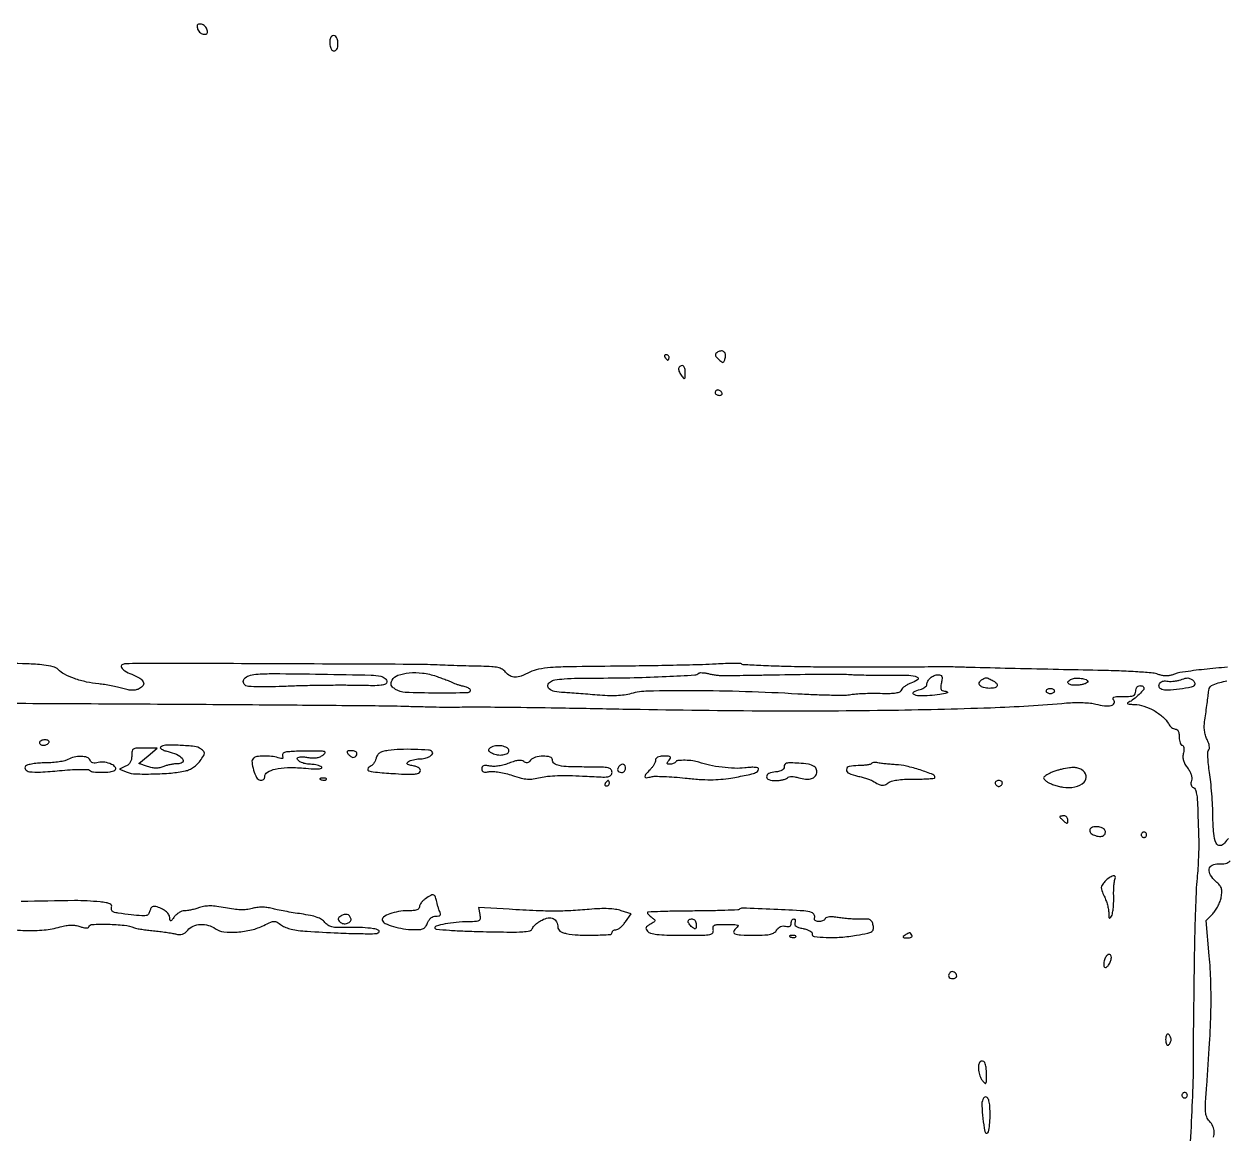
# Model space of a CAD drawing. Extents: x 0 to 5034, y 0 to 2560.
# Drawn here: x 4263.3 to 4706.2, y 2111.7 to 2520.9 of the extents above; entities that cross this region are included whole.
import ezdxf

# ---------------------------------------------------------------- set-up
doc = ezdxf.new("R2010")
doc.units = 0

msp = doc.modelspace()

# ---------------------------------------------------------------- linework, layer by layer
for points in [[(4327.17067, 2519.352297, 0.083965), (4327.441989, 2518.62662, 0.065109), (4327.956845, 2517.956845, 0.065109), (4328.62662, 2517.441989, 0.083965), (4329.352297, 2517.17067, 0.055897), (4330.189171, 2517.104776, 0.190324), (4330.681626, 2517.318374, 0.190324), (4330.895224, 2517.810829, 0.055897), (4330.82933, 2518.647703, 0.083965), (4330.558011, 2519.37338, 0.065109), (4330.043155, 2520.043155, 0.065109), (4329.37338, 2520.558011, 0.083965), (4328.647703, 2520.82933, 0.055897), (4327.810829, 2520.895224, 0.190324), (4327.318374, 2520.681626, 0.190324), (4327.104776, 2520.189171, 0.055897)], [(4376.63948, 2516.306147, 0.162768), (4376.006107, 2515.036371, 0.075333), (4376.025504, 2513.170117, 0.083344), (4376.573977, 2511.553459, 0.276062), (4377.5, 2511, 0.1393), (4378.115743, 2511.17494, 0.117066), (4378.596373, 2511.656831, 0.088683), (4378.900008, 2512.430217, 0.049343), (4379, 2513.440983, 0.056552), (4378.813511, 2515.084539, 0.11631), (4378.244782, 2516.239559, 0.2139), (4377.461201, 2516.627999, 0.209008)], [(4499.5, 2398, 0.029505), (4499.768994, 2397.617226, 0.035638), (4500.066025, 2397.29375, 0.038439), (4500.34829, 2397.065539, 0.151918), (4500.559017, 2397, 0.210953), (4500.727648, 2397.07446, 0.081139), (4500.870461, 2397.29375, 0.061769), (4500.967655, 2397.617151, 0.042167), (4501, 2398, 0.105053), (4500.918938, 2398.381556, 0.099167), (4500.688914, 2398.70625, 0.09642), (4500.345238, 2398.923877, 0.093332), (4499.940983, 2399, 0.108972), (4499.586039, 2398.921712, 0.182303), (4499.3746, 2398.70625, 0.161196), (4499.343488, 2398.3821, 0.082592)], [(4518.991641, 2399.994523, 0.048612), (4518.2427, 2399.424142, 0.230626), (4518.053531, 2398.935623, 0.156242), (4518.294569, 2398.355604, 0.020361), (4519.213256, 2397.358622, 0.012702), (4520.294853, 2396.330358, 0.189147), (4520.774249, 2396.149449, 0.277941), (4521.145038, 2396.379458, 0.026747), (4521.596038, 2397.389676, 0.103134), (4521.837743, 2398.879211, 0.187305), (4521.347396, 2399.992167, 0.211547), (4520.294083, 2400.398938, 0.127006)], [(4504.59105, 2394.147322, 0.167652), (4504.487728, 2393.688213, 0.052159), (4504.640741, 2392.98778, 0.045531), (4504.989383, 2392.186277, 0.036674), (4505.50023, 2391.397322, 0.009984), (4506.422276, 2390.228454, 0.367625), (4506.733202, 2390.172403, 0.257281), (4506.925244, 2390.492102, 0.006432), (4506.968197, 2392.25, 0.057264), (4506.797299, 2393.905941, 0.171642), (4506.204493, 2394.857364, 0.303671), (4505.406416, 2394.924536, 0.128589)], [(4518, 2385, 0.153634), (4518.120018, 2384.618621, 0.097988), (4518.457961, 2384.29375, 0.080552), (4518.962904, 2384.074545, 0.062283), (4519.559017, 2384, 0.066118), (4520.110654, 2384.073267, 0.138808), (4520.478525, 2384.29375, 0.191142), (4520.607943, 2384.620352, 0.139169), (4520.5, 2385, 0.06081), (4520.193797, 2385.382515, 0.051032), (4519.7871, 2385.70625, 0.053229), (4519.346558, 2385.926698, 0.089642), (4518.940983, 2386, 0.105429), (4518.581949, 2385.923444, 0.099231), (4518.276414, 2385.70625, 0.096318), (4518.071618, 2385.381732, 0.092995)], [(4394.75, 2280.471866, -0.062772), (4395.61021, 2280.159553, -0.068326), (4396.339063, 2279.650052, -0.077119), (4396.831276, 2279.029201, -0.129823), (4397, 2278.390329, -0.293372), (4396.474818, 2277.57229, -0.079449), (4394.920231, 2277.140756, -0.029536), (4391.848894, 2276.977356, -0.003791), (4385.25, 2277.06635, 0.005659), (4379.778546, 2277.119701, 0.002966), (4372.97023, 2277.068646, 0.002949), (4365.990944, 2276.933725, 0.004522), (4359.946528, 2276.726491, -0.006085), (4354.656148, 2276.56166, -0.008808), (4349.980103, 2276.555288, -0.005161), (4346.067907, 2276.659275, -0.129893), (4345.05081, 2276.968597, -0.194045), (4344.16034, 2278.179957, -0.245522), (4344.473892, 2279.513408, -0.131663), (4346.142707, 2280.646576, -0.063197), (4348.694174, 2281.186307, -0.022613), (4355.350554, 2281.432847, -0.001829), (4372.854844, 2281.225347, -0.000997), (4391.20046, 2280.904165, -0.050891)], [(4415.124273, 2280.493015, -0.004536), (4416.946225, 2279.846992, -0.004211), (4418.80213, 2279.15215, -0.004201), (4420.442568, 2278.506311, -0.014125), (4421.5, 2278.044563, 0.020043), (4422.405303, 2277.661933, 0.013132), (4423.475658, 2277.291072, 0.013217), (4424.539063, 2276.984313, 0.024605), (4425.417134, 2276.801548, -0.044438), (4426.175197, 2276.612152, -0.047747), (4426.868805, 2276.29483, -0.053033), (4427.402701, 2275.905185, -0.129034), (4427.666849, 2275.5, -0.506435), (4426.839835, 2274.332933, -0.005219), (4415.178427, 2274.259442, -0.008123), (4403.815823, 2274.491045, -0.134283), (4400.233085, 2275.613444, -0.034481), (4399.118273, 2276.442602, -0.127063), (4398.619579, 2277.156743, -0.154315), (4398.579913, 2277.939889, -0.059016), (4398.982701, 2278.967677, -0.186296), (4401.114835, 2280.804133, -0.062191), (4405.204661, 2281.712001, -0.054615), (4410.18752, 2281.637732, -0.051959)], [(4521, 2280.70751, 0.002042), (4522.632871, 2280.724137, 0.000157), (4527.025, 2280.788176, 0.000215), (4532.26412, 2280.868463, 0.000164), (4538, 2280.960711, -0.000378), (4553.031767, 2281.196036, -0.00274), (4560.256853, 2281.264082, -0.005692), (4564.706292, 2281.230949, -0.013662), (4568, 2281.078829, 0.012725), (4569.993422, 2280.983019, 0.002414), (4573.629687, 2280.918472, 0.002576), (4577.877697, 2280.885475, 0.002363), (4582.25, 2280.894705, -0.009726), (4589.359948, 2280.805017, -0.084114), (4592.454866, 2280.177978, -0.595383), (4592.5839, 2279.183517, -0.072719), (4590.080175, 2277.878104, 0.035801), (4588.920514, 2277.378209, 0.036283), (4587.84946, 2276.71991, 0.038762), (4587.008667, 2276.010101, 0.106848), (4586.586433, 2275.364646, -0.188559), (4585.927877, 2274.642174, -0.073405), (4584.61911, 2274.219535, -0.038833), (4582.438363, 2274.026728, -0.00902), (4578.756259, 2274.054284, 0.008912), (4575.721452, 2274.077648, 0.00821), (4572.603401, 2273.994861, 0.008231), (4569.82713, 2273.829685, 0.026778), (4568, 2273.591869, -0.044656), (4565.81472, 2273.386457, -0.005028), (4560.828125, 2273.414303, -0.006066), (4554.882844, 2273.579457, -0.004892), (4548.5, 2273.896863, 0.007031), (4529.186312, 2274.774458, 0.007193), (4510.001641, 2275.099835, 0.005075), (4493.231259, 2274.972746, 0.064335), (4487, 2274.055055, -0.034016), (4484.50684, 2273.532229, -0.023875), (4481.649794, 2273.27163, -0.020548), (4478.348562, 2273.264597, -0.012939), (4474.5, 2273.514471, 0.001946), (4471.123316, 2273.808375, 0.001706), (4467.592825, 2274.089701, 0.001714), (4464.402919, 2274.321941, 0.005133), (4462.220254, 2274.45083, -0.037194), (4458.82213, 2274.871164, -0.121821), (4456.789212, 2275.827906, -0.292433), (4456.371377, 2277.090989, -0.172964), (4457.289924, 2278.456757, -0.123451), (4458.855766, 2279.10138, -0.01753), (4462.341541, 2279.485723, -0.014034), (4467.482812, 2279.725961, -0.004254), (4475.289924, 2279.804955, 0.005144), (4488.144974, 2279.957911, 0.006611), (4499.959787, 2280.376441, 0.002233), (4510.464542, 2280.934743, 0.183994), (4511.921143, 2281.58781, -0.182896), (4512.31497, 2281.765388, -0.02702), (4513.203442, 2281.772306, -0.027504), (4514.300238, 2281.660889, -0.020506), (4515.493056, 2281.422522, 0.016132), (4516.826752, 2281.14385, 0.011152), (4518.351085, 2280.911257, 0.011258), (4519.827721, 2280.753246, 0.02255)], [(4601.35, 2278, 0.021533), (4601.104196, 2276.420019, 0.122961), (4601.216282, 2275.584884, 0.216609), (4601.668748, 2275.149588, 0.085063), (4602.541667, 2275, -0.142729), (4603.504816, 2274.719344, -0.640532), (4603.448844, 2274.30932, -0.039445), (4600.73994, 2273.71238, -0.016795), (4597.043616, 2273.324853, -0.023483), (4593.09076, 2273.230303, -0.137249), (4591.120452, 2273.830814, -0.574428), (4591.155352, 2274.689046, -0.060433), (4593.5, 2275.589356, 0.042223), (4594.4567, 2275.91737, 0.053633), (4595.265625, 2276.38253, 0.063885), (4595.820566, 2276.906415, 0.173351), (4596, 2277.408408, -0.132169), (4596.341189, 2278.67659, -0.083882), (4597.324426, 2279.860647, -0.079696), (4598.700719, 2280.707047, -0.098393), (4600.175, 2281, -0.087067), (4601.036065, 2280.848914, -0.215784), (4601.484478, 2280.411972, -0.121694), (4601.594859, 2279.574871, -0.021579)], [(4620.065741, 2278.964816, -0.057892), (4621.632985, 2277.876306, -0.302619), (4621.890052, 2276.911423, -0.266867), (4621.08618, 2276.2037, -0.050116), (4619.059017, 2276, -0.060663), (4616.93174, 2276.259047, -0.143332), (4615.564416, 2277.054831, -0.276774), (4615.33424, 2278.089186, -0.172975), (4616.121885, 2279.096491, -0.018378), (4617.263812, 2279.762282, -0.131877), (4617.879818, 2279.905779, -0.105168), (4618.545435, 2279.740815, -0.009723)], [(4655.281089, 2278.5, -0.312539), (4655.11396, 2278.093797, -0.054876), (4654.334132, 2277.70258, -0.042674), (4653.171635, 2277.380793, -0.025549), (4651.75, 2277.189635, -0.042377), (4649.470314, 2277.194484, -0.1583), (4648.167332, 2277.746644, -0.416201), (4648.113826, 2278.541826, -0.113173), (4649.25, 2279.359499, -0.085479), (4650.881705, 2279.7379, -0.049764), (4652.895179, 2279.653059, -0.05012), (4654.645382, 2279.221574, -0.258917)], [(4693.878115, 2279.096491, -0.06798), (4694.360026, 2278.690286, -0.083815), (4694.67548, 2278.195357, -0.098516), (4694.779653, 2277.691324, -0.141173), (4694.657323, 2277.254554, -0.210631), (4693.447072, 2276.422966, -0.013336), (4689.089488, 2275.718999, -0.017486), (4684.740608, 2275.289121, -0.107908), (4682.531818, 2275.626164, -0.204938), (4681.632769, 2276.499141, -0.239066), (4681.719327, 2277.674798, -0.171711), (4682.835089, 2278.591695, -0.140252), (4684.385535, 2278.698972, 0.045878), (4685.375127, 2278.581742, 0.024189), (4686.613251, 2278.609167, 0.023856), (4687.888227, 2278.760598, 0.033751), (4689, 2279.024901, -0.005468), (4691.245115, 2279.694723, -0.066178), (4692.133778, 2279.826159, -0.115959), (4692.841468, 2279.670718, -0.029386)], [(4643, 2275, -0.148195), (4642.884432, 2274.618646, -0.098894), (4642.559375, 2274.29375, -0.082425), (4642.073457, 2274.074694, -0.064853), (4641.5, 2274, -0.064853), (4640.926543, 2274.074694, -0.082425), (4640.440625, 2274.29375, -0.098894), (4640.115568, 2274.618646, -0.148195), (4640, 2275, -0.148195), (4640.115568, 2275.381354, -0.098894), (4640.440625, 2275.70625, -0.082425), (4640.926543, 2275.925306, -0.064853), (4641.5, 2276, -0.064853), (4642.073457, 2275.925306, -0.082425), (4642.559375, 2275.70625, -0.098894), (4642.884432, 2275.381354, -0.148195)], [(4269, 2256, 0.142666), (4269.111069, 2255.61866, 0.09965), (4269.423289, 2255.29375, 0.08433), (4269.890182, 2255.074854, 0.067639), (4270.440983, 2255, 0.061875), (4271.038022, 2255.074167, 0.051278), (4271.640225, 2255.29375, 0.053305), (4272.157656, 2255.617164, 0.08825), (4272.5, 2256, 0.202618), (4272.558599, 2256.378123, 0.181468), (4272.33165, 2256.70625, 0.104212), (4271.804599, 2256.928459, 0.047867), (4271.059017, 2257, 0.0466), (4270.270941, 2256.926392, 0.066561), (4269.604836, 2256.70625, 0.086673), (4269.155423, 2256.381985, 0.195654)], [(4313.589163, 2254.25583, 0.441869), (4313.605986, 2253.89622, 0.056714), (4314.333416, 2253.421084, 0.03753), (4315.561423, 2252.915919, 0.019105), (4317.167792, 2252.459146, -0.057429), (4320.159189, 2251.355098, -0.138651), (4321.879006, 2249.772588, -0.410607), (4321.608426, 2248.605546, -0.156464), (4319.82232, 2248.143142, 0.041017), (4318.738572, 2248.116146, 0.02068), (4317.38536, 2247.914052, 0.020389), (4315.995759, 2247.588137, 0.028451), (4314.787416, 2247.176903, -0.042151), (4313.33754, 2246.727339, -0.055207), (4311.959259, 2246.580529, -0.051655), (4310.512586, 2246.736507, -0.031212), (4308.851103, 2247.201751), (4305.627374, 2248.325548), (4309.025913, 2251.162774), (4312.424452, 2254), (4307.712226, 2254, 0.011137), (4304.771909, 2253.9345, 0.125392), (4303.663762, 2253.598947, 0.217322), (4303.144803, 2252.839241, 0.042853), (4303, 2251.152814, -0.049852), (4302.86553, 2249.807479, -0.081428), (4302.460753, 2248.737751, -0.087333), (4301.760718, 2247.904045, -0.065999), (4300.75, 2247.261468), (4298.5, 2246.217307), (4301.289474, 2245.118396, 0.086136), (4304.409381, 2244.474808, 0.013122), (4310.788311, 2244.440736, 0.015703), (4317.503272, 2244.792272, 0.03117), (4322.774387, 2245.567508, 0.054821), (4324.261558, 2246.05684, 0.043052), (4325.740893, 2246.891053, 0.042093), (4327.090598, 2247.990675, 0.046091), (4328.192511, 2249.270357, 0.010825), (4329.506154, 2251.202395, 0.128315), (4329.789007, 2252.055243, 0.215774), (4329.532925, 2252.735529, 0.03861), (4328.476995, 2253.64048, 0.130306), (4326.108299, 2254.565264, 0.017942), (4320.783924, 2254.977061, 0.015354), (4315.415663, 2255.033988, 0.193693)], [(4435.1149, 2254.092174, 0.068181), (4434.525957, 2253.595402, 0.282809), (4434.445051, 2253.157543, 0.157236), (4434.821011, 2252.69303, 0.021768), (4435.902673, 2252.052088, 0.091191), (4437.70128, 2251.476901, 0.068989), (4439.778278, 2251.497924, 0.082342), (4441.434774, 2252.032556, 0.280608), (4442, 2252.960399, 0.273459), (4441.336473, 2254.082886, 0.085241), (4439.411639, 2254.748634, 0.0729), (4437.047671, 2254.789725, 0.109533)], [(4279.5, 2249.755116, -0.078637), (4278.338304, 2249.294362, -0.01825), (4276.266245, 2248.908433, -0.018394), (4273.820272, 2248.636148, -0.017089), (4271.299984, 2248.535524, 0.017386), (4268.800181, 2248.434231, 0.023017), (4266.539318, 2248.158653, 0.022759), (4264.723522, 2247.766258, 0.132535), (4263.882766, 2247.282783, 0.389855), (4263.832248, 2246.078704, 0.187385), (4265.306921, 2245.275394, 0.046279), (4269.389761, 2245.12905, 0.010198), (4276.387252, 2245.669336, -0.008416), (4280.330996, 2245.987979, -0.012341), (4283.808443, 2246.124054, -0.007755), (4286.69061, 2246.120946, -0.177039), (4287.45, 2245.828994, 0.154384), (4288.898883, 2245.197309, 0.026394), (4291.937998, 2245.039102, 0.028173), (4295.009352, 2245.214654, 0.113515), (4296.76908, 2245.836122, 0.434233), (4296.960143, 2246.851944, 0.127297), (4295.576942, 2247.980009, 0.06974), (4293.029766, 2248.74473, 0.099908), (4290.681305, 2248.634861, -0.039765), (4289.534881, 2248.442295, -0.09172), (4288.668331, 2248.525739, -0.12302), (4288.047604, 2248.88423, -0.109394), (4287.635643, 2249.507115, 0.223442), (4286.567489, 2250.531996, 0.073781), (4284.371705, 2250.926503, 0.064738), (4281.78086, 2250.669636, 0.076756)], [(4359.243769, 2252.335642, 0.094022), (4358.815056, 2252.060414, 0.113708), (4358.551196, 2251.66302, 0.119078), (4358.49473, 2251.204965, 0.110241), (4358.650141, 2250.757066, -0.157106), (4358.748659, 2250.357793, -0.341079), (4358.550978, 2250.135635, -0.102715), (4357.960183, 2250.14656, -0.019126), (4356.906372, 2250.428531, 0.049487), (4354.502208, 2250.917889, 0.031334), (4351.641576, 2251.030261, 0.028145), (4349.036165, 2250.822274, 0.166809), (4347.832857, 2250.216309, 0.225688), (4347.313706, 2248.699531, 0.04569), (4347.91037, 2245.836749, 0.045664), (4349.015598, 2243.133092, 0.229196), (4350.28976, 2242.182714, 0.078047), (4350.961185, 2242.159557, 0.115402), (4351.512246, 2242.36139, 0.131101), (4351.870398, 2242.762238, 0.117661), (4352, 2243.305355, -0.25956), (4352.975441, 2245.057793, -0.082339), (4355.840671, 2246.237791, -0.052787), (4360.336878, 2246.78397, -0.023995), (4366.265565, 2246.590791, 0.005928), (4370.006168, 2246.333421, 0.027454), (4372.172835, 2246.329208, 0.115098), (4372.98338, 2246.564161, 0.556845), (4373, 2246.94771, 0.052312), (4372.269325, 2247.340646, 0.028351), (4371.303713, 2247.673759, 0.027924), (4370.271732, 2247.904173, 0.039214), (4369.331787, 2247.984687, -0.038904), (4367.291415, 2248.158193, -0.057656), (4365.567211, 2248.649866, -0.075473), (4364.390889, 2249.360808, -0.222702), (4364, 2250.194887, -0.316135), (4364.24875, 2250.54899, -0.063431), (4365.044541, 2250.726387, -0.0437), (4366.237344, 2250.732703, -0.021265), (4367.75, 2250.543286, 0.029342), (4369.564657, 2250.345751, 0.050462), (4371.081906, 2250.423316, 0.059221), (4372.372077, 2250.780687, 0.064856), (4373.5, 2251.423585, 0.096245), (4374.219995, 2252.226006, 0.498496), (4374.029703, 2252.694962, 0.0634), (4372.601461, 2252.887212, 0.003364), (4368, 2252.889249, 0.006138), (4365.035863, 2252.834225, 0.008076), (4362.334107, 2252.70718, 0.006117), (4360.084436, 2252.53729, 0.07404)], [(4382.990862, 2251.51101, 0.097855), (4383.953697, 2250.727641, 0.168579), (4384.963819, 2250.570968, 0.207864), (4385.709942, 2251.070573, 0.143695), (4386, 2252.059017, 0.210101), (4385.841826, 2252.418824, 0.081462), (4385.376532, 2252.723586, 0.062031), (4384.69012, 2252.930969, 0.042401), (4383.877555, 2253, 0.021696), (4382.754609, 2252.95125, 0.241254), (4382.386223, 2252.720171, 0.286403), (4382.394552, 2252.319179, 0.028529)], [(4397.540628, 2253.090514, 0.02577), (4395.520036, 2252.681802, 0.083744), (4394.275325, 2252.128624, 0.114961), (4393.501644, 2251.309006, 0.074535), (4393.017412, 2250.092637, -0.062767), (4392.655331, 2249.117215, -0.049804), (4392.038517, 2248.176442, -0.051263), (4391.274943, 2247.408119, -0.082675), (4390.476784, 2246.949973, 0.294017), (4389.939178, 2246.232069, 0.364616), (4390.412018, 2245.581402, 0.038982), (4393.585545, 2245.052388, 0.005617), (4400.141554, 2244.553043, 0.006613), (4404.608183, 2244.32254, 0.032224), (4407.139496, 2244.388603, 0.062757), (4408.630332, 2244.71552, 0.219206), (4409.317858, 2245.385942, 0.171369), (4409.335436, 2246.037606, 0.1517), (4408.943008, 2246.594828, 0.085769), (4408.072165, 2247.053741, 0.028755), (4406.676304, 2247.419666, -0.013061), (4405.063408, 2247.788832, -0.128044), (4404.457788, 2248.124284, -0.392769), (4404.433784, 2248.512539, -0.079466), (4405, 2249.014614, -0.055534), (4405.752161, 2249.383418, -0.025853), (4406.79375, 2249.69791, -0.025231), (4407.932868, 2249.918267, -0.032107), (4409, 2250, 0.053941), (4411.067254, 2250.249326, 0.069473), (4412.851662, 2250.934318, 0.118596), (4413.799577, 2251.802186, 0.359023), (4413.721607, 2252.611726, 0.18203), (4412.329121, 2253.242415, 0.008896), (4407.185629, 2253.486262, 0.015448), (4401.842028, 2253.479249, 0.02897)], [(4449.989766, 2249.487669, -0.050066), (4449.337736, 2248.845184, -0.124386), (4448.733238, 2248.5676, -0.143766), (4448.126715, 2248.630049, -0.076285), (4447.473449, 2249.022036, 0.130264), (4446.652836, 2249.402023, 0.071791), (4445.540152, 2249.436808, 0.048494), (4444.059509, 2249.122774, 0.018678), (4442.078766, 2248.414839, -0.029107), (4440.203192, 2247.788267, -0.029065), (4438.266644, 2247.383392, -0.030887), (4436.456206, 2247.226885, -0.055525), (4434.972638, 2247.355472, 0.022686), (4433.477928, 2247.584483, 0.107988), (4432.623546, 2247.491439, 0.201819), (4432.167691, 2247.090083, 0.11313), (4432, 2246.358423, 0.109579), (4432.159812, 2245.637969, 0.19416), (4432.598078, 2245.229129, 0.113155), (4433.403042, 2245.114233, 0.027064), (4434.75, 2245.300877, -0.068448), (4436.189255, 2245.380292, -0.020284), (4438.383132, 2245.111029, -0.019943), (4440.850779, 2244.604217, -0.020276), (4443.256406, 2243.904669, 0.015091), (4446.537567, 2242.913518, 0.04726), (4448.806683, 2242.526978, 0.054645), (4450.924639, 2242.60093, 0.025653), (4453.61667, 2243.133695, -0.037189), (4456.260413, 2243.593857, -0.015849), (4459.846487, 2243.831926, -0.013787), (4464.162121, 2243.862233, -0.009151), (4469.110264, 2243.669894, 0.003038), (4475.973833, 2243.319011, 0.04219), (4478.451464, 2243.416502, 0.166956), (4479.558438, 2243.957416, 0.198917), (4480, 2245.023414, 0.182836), (4479.5948, 2246.094465, 0.161527), (4478.558778, 2246.697533, 0.047506), (4476.299689, 2246.951443, 0.004246), (4470.581787, 2247, -0.007412), (4463.913286, 2247.098857, -0.043694), (4460.444458, 2247.5065, -0.108373), (4458.656893, 2248.305238, -0.238018), (4458, 2249.606989, 0.340333), (4457.169595, 2250.685669, 0.068492), (4454.601527, 2251.000215, 0.061235), (4451.737081, 2250.60469, 0.15588)], [(4496, 2249.5, -0.095343), (4495.862493, 2248.785434, -0.034745), (4495.4125, 2247.853125, -0.032922), (4494.765364, 2246.876005, -0.033666), (4494, 2246, 0.016036), (4492.349068, 2244.239633, 0.225392), (4492.117593, 2243.428195, 0.401955), (4492.617988, 2243.054909, 0.030622), (4494.435185, 2243.394377, -0.062988), (4495.927556, 2243.574469, -0.008293), (4499.122481, 2243.503208, -0.009521), (4502.925991, 2243.282629, -0.007848), (4506.972315, 2242.906595, 0.009731), (4512.119989, 2242.447751, 0.017966), (4516.318216, 2242.307003, 0.020803), (4520.060976, 2242.471848, 0.020638), (4523.78713, 2242.947199, 0.004398), (4529.439316, 2243.957938, 0.030807), (4532.15362, 2244.643333, 0.074931), (4533.541167, 2245.328234, 0.245431), (4534, 2246.206679, 0.318839), (4533.694747, 2246.63671, 0.061095), (4532.704594, 2246.852064, 0.038467), (4531.132757, 2246.875998, 0.014055), (4528.915522, 2246.676401, -0.03936), (4525.159788, 2246.529073, -0.02085), (4520.512781, 2246.907085, -0.020783), (4515.843727, 2247.681768, -0.034393), (4512, 2248.765184, 0.055262), (4509.789751, 2249.289894, 0.028489), (4506.949412, 2249.4768, 0.022), (4504.289927, 2249.383023, 0.23889), (4503.401361, 2248.840399, -0.107956), (4503.08975, 2248.518173, -0.050932), (4502.575281, 2248.246867, -0.047148), (4501.955105, 2248.062281, -0.048803), (4501.318538, 2248, -0.038313), (4500.544265, 2248.059417, -0.31163), (4500.299537, 2248.290793, -0.208472), (4500.381414, 2248.69099, -0.019968), (4501, 2249.5, 0.049622), (4501.543887, 2250.306087, 0.362514), (4501.45753, 2250.729574, 0.15744), (4500.856187, 2250.957131, 0.012361), (4499.122445, 2251, 0.031255), (4497.731574, 2250.912972, 0.080891), (4496.770407, 2250.629902, 0.127596), (4496.207995, 2250.154591, 0.155054)], [(4482.666667, 2247.333333, 0.091649), (4482.095775, 2246.503522, 0.193059), (4482.066255, 2245.735179, 0.206496), (4482.569797, 2245.19498, 0.103678), (4483.5, 2245, 0.099038), (4484.072457, 2245.114514, 0.097945), (4484.559375, 2245.440625, 0.097945), (4484.885486, 2245.927543, 0.099038), (4485, 2246.5, 0.103678), (4484.80502, 2247.430203, 0.206496), (4484.264821, 2247.933745, 0.193059), (4483.496478, 2247.904225, 0.091649)], [(4543.384184, 2247.111561, -0.142749), (4543.225677, 2246.374542, -0.131908), (4542.692811, 2245.811334, -0.083581), (4541.722387, 2245.419229, -0.030285), (4540.25, 2245.186642, 0.066328), (4537.711498, 2244.59606, 0.316319), (4536.919983, 2243.431701, 0.332115), (4537.755162, 2242.348886, 0.068229), (4540.3, 2242, 0.027273), (4541.63594, 2242.072926, 0.029455), (4542.921534, 2242.290909, 0.030771), (4543.991001, 2242.608163, 0.109307), (4544.590328, 2242.990328, -0.132853), (4545.222374, 2243.353253, -0.061212), (4546.169968, 2243.481775, -0.047183), (4547.387496, 2243.382006, -0.025816), (4548.847627, 2243.0437, 0.037618), (4551.278082, 2242.540644, 0.084652), (4553.152827, 2242.615684, 0.11942), (4554.488919, 2243.255532, 0.130751), (4555.330161, 2244.418003, 0.164677), (4555.393702, 2246.006356, 0.186209), (4554.468934, 2247.211176, 0.095766), (4552.33638, 2248.006582, 0.027106), (4548.798997, 2248.403906, 0.009632), (4545.817179, 2248.518435, 0.063438), (4544.335057, 2248.358372, 0.170804), (4543.62267, 2247.899109, 0.184959)], [(4575.594156, 2248.260999, -0.138856), (4575.063071, 2247.964395, -0.020044), (4573.83267, 2247.723543, -0.021448), (4572.3176, 2247.555699, -0.016862), (4570.666491, 2247.5, 0.049295), (4567.354396, 2247.172668, 0.345469), (4566.367338, 2246.020834, 0.314869), (4567.227395, 2244.669636, 0.046308), (4570.5, 2243.652538, -0.012593), (4572.141401, 2243.261346, -0.012489), (4573.765625, 2242.787028, -0.012431), (4575.164107, 2242.301811, -0.046521), (4576, 2241.896173, 0.018227), (4578.154302, 2240.695886, 0.086655), (4579.497288, 2240.281929, 0.134105), (4580.596992, 2240.437464, 0.070083), (4581.787245, 2241.162406, -0.103966), (4582.98884, 2241.787676, -0.032188), (4584.99382, 2242.211393, -0.025294), (4587.710533, 2242.465701, -0.011777), (4591.249865, 2242.533687, 0.007462), (4594.2214, 2242.565116, 0.012396), (4596.723247, 2242.691044, 0.006025), (4598.776866, 2242.870437, 0.38539), (4598.999865, 2243.116675, 0.310077), (4598.244468, 2244.218153, 0.012991), (4593.528306, 2245.898802, 0.021755), (4588.516737, 2247.30116, 0.045205), (4584.5, 2247.863084, -0.006872), (4582.470453, 2247.989869, -0.007538), (4580.506877, 2248.169459, -0.007103), (4578.834211, 2248.371977, -0.037168), (4577.927665, 2248.564248, 0.052513), (4577.26976, 2248.682857, 0.05071), (4576.593609, 2248.66399, 0.054919), (4575.999924, 2248.519361, 0.109584)], [(4645.5, 2246.118359, 0.022383), (4644.205107, 2245.790433, 0.016173), (4642.79375, 2245.314671, 0.016391), (4641.479493, 2244.774047, 0.033838), (4640.5, 2244.250735, 0.017219), (4639.303431, 2243.444757, 0.217475), (4639.042033, 2242.983214, 0.23355), (4639.229203, 2242.503274, 0.019859), (4640.270915, 2241.625199, 0.060689), (4641.230551, 2241.050717, 0.021294), (4642.727668, 2240.460353, 0.02078), (4644.445744, 2239.944893, 0.022844), (4646.147511, 2239.592403, 0.088912), (4650.564907, 2239.675435, 0.137915), (4653.942279, 2241.3921, 0.265712), (4654.703263, 2243.792331, 0.220209), (4653.065741, 2245.964816, 0.043887), (4651.591756, 2246.59441, 0.074052), (4650.269334, 2246.818863, 0.046996), (4648.564028, 2246.693072, 0.00893)], [(4372.8125, 2242.316886, 0.051402), (4373.359369, 2242.160852, 0.05415), (4373.916927, 2242.123424, 0.060344), (4374.402231, 2242.202593, 0.126455), (4374.729167, 2242.395833, 0.296942), (4374.77538, 2242.614691, 0.208169), (4374.592839, 2242.799335, 0.077125), (4374.112848, 2242.910055, 0.028489), (4373.416667, 2242.921053, 0.018894), (4372.670344, 2242.862007, 0.168741), (4372.37858, 2242.720685, 0.470617), (4372.395823, 2242.538436, 0.054073)], [(4477.5, 2241, 0.082592), (4477.343488, 2240.6179, 0.161196), (4477.3746, 2240.29375, 0.182303), (4477.586039, 2240.078288, 0.108972), (4477.940983, 2240, 0.093332), (4478.345238, 2240.076123, 0.09642), (4478.688914, 2240.29375, 0.099167), (4478.918938, 2240.618444, 0.105053), (4479, 2241, 0.042167), (4478.967655, 2241.382849, 0.061769), (4478.870461, 2241.70625, 0.081139), (4478.727648, 2241.92554, 0.210953), (4478.559017, 2242, 0.151918), (4478.34829, 2241.934461, 0.038439), (4478.066025, 2241.70625, 0.035638), (4477.768994, 2241.382774, 0.029505)], [(4621.191667, 2240.925, 0.073624), (4621.399741, 2240.514089, 0.066918), (4621.723802, 2240.165781, 0.070382), (4622.110048, 2239.930417, 0.102038), (4622.5, 2239.85, 0.102038), (4622.889952, 2239.930417, 0.070382), (4623.276198, 2240.165781, 0.066918), (4623.600259, 2240.514089, 0.073624), (4623.808333, 2240.925, 0.159683), (4623.810399, 2241.333474, 0.143818), (4623.571823, 2241.684219, 0.107546), (4623.111023, 2241.920344, 0.064908), (4622.5, 2242, 0.064908), (4621.888977, 2241.920344, 0.107546), (4621.428177, 2241.684219, 0.143818), (4621.189601, 2241.333474, 0.159683)], [(4645, 2228.622445, 0.172217), (4645.074552, 2228.412416, 0.016008), (4645.440625, 2227.99011, 0.019119), (4645.925446, 2227.504355, 0.013852), (4646.5, 2227, 0.020633), (4647.310961, 2226.381629, 0.217533), (4647.71069, 2226.308142, 0.304492), (4647.942264, 2226.565314, 0.035496), (4648, 2227.377555, 0.091307), (4647.885941, 2227.996941, 0.095788), (4647.559375, 2228.523407, 0.099536), (4647.072293, 2228.875699, 0.107348), (4646.5, 2229, 0.023761), (4645.92515, 2228.972666, 0.037907), (4645.440625, 2228.889093, 0.044235), (4645.09443, 2228.768578, 0.294983)], [(4656, 2223.616631, 0.239719), (4656.558264, 2222.519129, 0.08186), (4658.201794, 2221.691855, 0.078747), (4660.085491, 2221.415247, 0.19596), (4661.345621, 2221.945621, 0.187239), (4661.798251, 2222.972375, 0.204087), (4661.418139, 2223.989534, 0.130649), (4660.189712, 2224.743865, 0.072846), (4658.440983, 2225, 0.050549), (4657.474222, 2224.902012, 0.078553), (4656.69113, 2224.608318, 0.102766), (4656.182312, 2224.161683, 0.16281)], [(4675, 2222, 0.099038), (4675.076342, 2221.618362, 0.097945), (4675.29375, 2221.29375, 0.097945), (4675.618362, 2221.076342, 0.099038), (4676, 2221, 0.099038), (4676.381638, 2221.076342, 0.097945), (4676.70625, 2221.29375, 0.097945), (4676.923658, 2221.618362, 0.099038), (4677, 2222, 0.099038), (4676.923658, 2222.381638, 0.097945), (4676.70625, 2222.70625, 0.097945), (4676.381638, 2222.923658, 0.099038), (4676, 2223, 0.099038), (4675.618362, 2222.923658, 0.097945), (4675.29375, 2222.70625, 0.097945), (4675.076342, 2222.381638, 0.099038)], [(4661.624591, 2204.791258, 0.033784), (4660.581775, 2203.489327, 0.141421), (4660.262918, 2202.54866, 0.107549), (4660.45075, 2201.444096, 0.015565), (4661.374591, 2199.340664, -0.025971), (4661.998127, 2197.836764, -0.019844), (4662.527034, 2196.135552, -0.020216), (4662.895349, 2194.498621, -0.043841), (4663.015313, 2193.216073, 0.011063), (4663.054045, 2191.821318, 0.160687), (4663.229525, 2191.366919, 0.456157), (4663.514502, 2191.359027, 0.040677), (4664.013245, 2192, 0.09735), (4664.386221, 2192.918186, 0.01857), (4664.665091, 2194.707339, 0.01917), (4664.835222, 2196.852297, 0.016595), (4664.852447, 2199.110092, -0.012026), (4664.849082, 2201.341712, -0.015099), (4664.958106, 2203.407067, -0.013276), (4665.145812, 2205.114668, -0.104766), (4665.413532, 2205.860092, 0.295961), (4665.39694, 2206.616885, 0.322625), (4664.714414, 2206.865421, 0.084057), (4663.142425, 2206.120228, 0.054436)], [(4411.222506, 2198.443296, 0.039673), (4410.372128, 2197.740993, 0.040914), (4409.652861, 2196.919906, 0.04435), (4409.155452, 2196.106729, 0.115592), (4409, 2195.443296, -0.197042), (4408.730997, 2194.787196, -0.117741), (4408.005067, 2194.3339, -0.062593), (4406.716855, 2194.074421, -0.018438), (4404.699365, 2194, 0.04249), (4401.271646, 2193.708185, 0.046978), (4398.060567, 2192.841077, 0.054996), (4395.754429, 2191.67684, 0.336949), (4395.333632, 2190.5, 0.216592), (4396.359877, 2189.360604, 0.029671), (4399.439192, 2188.230699, 0.032679), (4403.144883, 2187.374668, 0.037138), (4406.774751, 2187.056442, 0.019784), (4409.143837, 2187.118905, 0.093145), (4410.456117, 2187.456329, 0.133932), (4411.30971, 2188.180731, 0.059441), (4412, 2189.5, -0.055657), (4412.542135, 2190.555422, -0.076047), (4413.259822, 2191.345342, -0.083845), (4414.120522, 2191.83151, -0.086937), (4415.082238, 2192, 0.038759), (4416.111778, 2192.079928, 0.187771), (4416.609438, 2192.368966, 0.218204), (4416.738022, 2192.886051, 0.053041), (4416.478393, 2193.75, -0.016781), (4416.161485, 2194.580949, -0.008485), (4415.815541, 2195.646875, -0.008417), (4415.495178, 2196.760896, -0.012403), (4415.254827, 2197.75, 0.041584), (4414.765502, 2199.350587, 0.260866), (4414.125104, 2199.869117, 0.177893), (4413.159405, 2199.69156, 0.019271)], [(4380.008359, 2192.025385, 0.04648), (4379.332746, 2191.505122, 0.169835), (4379.084245, 2191.033828, 0.181294), (4379.191474, 2190.530551, 0.054249), (4379.691142, 2189.908858, 0.15783), (4380.927004, 2189.277471, 0.116293), (4382.47029, 2189.389252, 0.145897), (4383.576007, 2190.135368, 0.257793), (4383.770658, 2191.188026, 0.106382), (4383.202192, 2192.150025, 0.152699), (4382.350014, 2192.640277, 0.129466), (4381.258527, 2192.598229, 0.066929)], [(4431.222697, 2192.615369, -0.044095), (4431.379991, 2191.05942, -0.257189), (4431.005549, 2190.358848, -0.132019), (4430.008207, 2190.035011, -0.009736), (4427.111328, 2189.94237, 0.019212), (4422.569689, 2189.710924, 0.024951), (4418.443382, 2189.132683, 0.020387), (4415.19794, 2188.373163, 0.4141), (4414.746683, 2187.575683, 0.3148), (4415.191408, 2187.208211, 0.00246), (4420.068711, 2186.838346, 0.007696), (4425.781404, 2186.521664, 0.004728), (4432.517818, 2186.315934, 0.002514), (4442.426367, 2186.156941, 0.019207), (4447.08331, 2186.28454, 0.039944), (4449.666973, 2186.663525, 0.24973), (4450.642316, 2187.510273, -0.091303), (4451.073499, 2188.21591, -0.031041), (4451.932853, 2189.06285, -0.029659), (4453.019558, 2189.90062, -0.030062), (4454.193016, 2190.599812, -0.075736), (4456.465206, 2191.368119, -0.149974), (4458.335774, 2191.137162, -0.177114), (4459.554713, 2189.952427, -0.112733), (4460, 2188.002555, 0.126919), (4460.206359, 2187.202695, 0.104233), (4460.784933, 2186.533218, 0.076528), (4461.75657, 2186.005396, 0.036886), (4463.125, 2185.625, 0.038236), (4467.533877, 2185.089086, 0.016687), (4473.431646, 2185.023305, 0.00774), (4479.28317, 2185.244, 0.398723), (4480, 2186, -0.141808), (4480.110373, 2186.381339, -0.099752), (4480.420622, 2186.70625, -0.084625), (4480.884589, 2186.925121, -0.068089), (4481.431906, 2187, 0.137146), (4482.121625, 2187.192811, 0.037139), (4483.053754, 2187.857459, 0.034671), (4484.041387, 2188.801782, 0.029939), (4484.942329, 2189.919008), (4487.020846, 2192.838016), (4483.379124, 2194.039893, 0.045113), (4481.277225, 2194.528958, 0.024472), (4478.632422, 2194.76633, 0.020394), (4475.434326, 2194.76567, 0.012002), (4471.618701, 2194.517339, -0.008844), (4464.76302, 2194.027656, -0.013677), (4458.827877, 2193.871729, -0.011001), (4452.039249, 2194.028494, -0.003666), (4442.111369, 2194.549408), (4430.722737, 2195.230738)], [(4526.86294, 2194.529607, -0.18839), (4526.366708, 2194.312166, -0.001268), (4521.591328, 2194.130454, -0.004728), (4516.091856, 2193.987208, -0.002976), (4509.665107, 2193.91887, 0.00315), (4503.274935, 2193.848696, 0.005249), (4497.895375, 2193.699219, 0.001106), (4493.21954, 2193.509793, 0.401761), (4493, 2193.280672, 0.164377), (4493.097783, 2192.991273, 0.025613), (4493.493565, 2192.524137, 0.0262), (4494.036832, 2192.003326, 0.020137), (4494.680221, 2191.491878, -0.028276), (4495.601148, 2190.735035, -0.269943), (4495.745267, 2190.267539, -0.199476), (4495.420378, 2189.814437, -0.015889), (4494.115654, 2189.061896, 0.02921), (4493.003763, 2188.380495, 0.146129), (4492.553539, 2187.814991, 0.20585), (4492.567982, 2187.209407, 0.065807), (4493.057878, 2186.430261, 0.159777), (4494.185921, 2185.721154, 0.033637), (4496.508559, 2185.305526, 0.021889), (4500.134553, 2185.065671, 0.005571), (4506.028825, 2185, 0.002705), (4513.507309, 2185.040464, 0.041261), (4516.081575, 2185.281335, 0.193596), (4517.082665, 2185.906507, 0.225163), (4517.289749, 2187, -0.102416), (4517.233723, 2188.083595, -0.263979), (4517.702646, 2188.677131, -0.090181), (4518.939951, 2188.935801, -0.008035), (4522.133369, 2188.968197, -0.005519), (4525.206251, 2188.916064, -0.082079), (4526.258639, 2188.711712, -0.478983), (4526.395712, 2188.300597, -0.087667), (4525.765544, 2187.61932, 0.133441), (4524.831749, 2186.406198, 0.418915), (4525.193956, 2185.555917, 0.084205), (4527.380331, 2185.097524, 0.009663), (4532.42612, 2185, 0.009565), (4536.269582, 2185.073533, 0.047298), (4538.412792, 2185.359801, 0.089022), (4539.759118, 2185.93679, 0.107938), (4540.716479, 2186.917618, -0.063437), (4541.365312, 2187.711897, -0.089152), (4542.128484, 2188.21333, -0.092293), (4542.997658, 2188.407155, -0.07291), (4543.957026, 2188.300987, 0.045567), (4544.894805, 2188.145117, 0.141137), (4545.516687, 2188.275578, 0.184491), (4545.875219, 2188.685429, 0.088689), (4546, 2189.383369, -0.057995), (4546.07196, 2190.001677, -0.077172), (4546.284531, 2190.525115, -0.095964), (4546.599132, 2190.87585, -0.163513), (4546.968615, 2191, -0.175999), (4547.291295, 2190.882787, -0.149155), (4547.490491, 2190.577292, -0.103868), (4547.525318, 2190.111878, -0.058593), (4547.385032, 2189.560993, 0.172297), (4547.367645, 2188.870218, 0.16199), (4547.7882, 2188.302134, 0.083508), (4548.751897, 2187.841705, 0.023413), (4550.381503, 2187.456252, -0.0306), (4551.725376, 2187.11793, -0.047497), (4552.824569, 2186.649658, -0.060517), (4553.552336, 2186.131703, -0.259878), (4553.715086, 2185.645259, 0.426843), (4554.47976, 2184.576904, 0.025448), (4558.867148, 2184.172861, 0.028686), (4564.368839, 2184.263138, 0.024834), (4570.099122, 2184.973991, 0.006843), (4574.195083, 2185.747998, 0.083802), (4575.676665, 2186.318676, 0.223351), (4576.24802, 2187.160262, 0.086671), (4576.224965, 2188.603503, 0.058956), (4575.800236, 2189.944836, 0.171326), (4575.137284, 2190.637074, 0.109318), (4573.981643, 2190.932005, 0.017306), (4571.625843, 2190.926103, -0.016697), (4569.747657, 2190.919111, -0.00977), (4567.500422, 2191.029782, -0.009764), (4565.253657, 2191.228629, -0.016333), (4563.375595, 2191.494178, 0.020197), (4561.552864, 2191.737559, 0.043162), (4560.133725, 2191.74619, 0.059434), (4559.116541, 2191.541144, 0.176699), (4558.566578, 2191.107725, -0.163648), (4557.516604, 2190.236187, -0.109044), (4555.957389, 2189.998701, -0.162294), (4554.817831, 2190.464278, -0.316901), (4554.588855, 2191.370958, 0.117072), (4554.66538, 2191.941521, 0.100552), (4554.485922, 2192.521272, 0.092882), (4554.076736, 2193.021266, 0.08352), (4553.499685, 2193.361747, 0.078007), (4550.686541, 2193.963431, 0.002798), (4539.645334, 2194.509447, 0.001292), (4528.034222, 2194.988459, 0.208976)], [(4511, 2188.877555, -0.02153), (4510.95142, 2187.749908, -0.243483), (4510.719951, 2187.38379, -0.285199), (4510.317973, 2187.394365, -0.027702), (4509.5, 2188, -0.031583), (4508.925951, 2188.54111, -0.034151), (4508.440625, 2189.136985, -0.036411), (4508.100931, 2189.700558, -0.117955), (4508, 2190.122445, -0.167044), (4508.115056, 2190.457225, -0.095133), (4508.440625, 2190.742218, -0.075975), (4508.926247, 2190.93488, -0.056567), (4509.5, 2191, -0.132926), (4510.088601, 2190.840705, -0.107148), (4510.573317, 2190.396259, -0.089651), (4510.891732, 2189.713548, -0.064485)], [(4545.8125, 2184.316886, 0.051402), (4546.359369, 2184.160852, 0.05415), (4546.916927, 2184.123424, 0.060344), (4547.402231, 2184.202593, 0.126455), (4547.729167, 2184.395833, 0.296942), (4547.77538, 2184.614691, 0.208169), (4547.592839, 2184.799335, 0.077125), (4547.112848, 2184.910055, 0.028489), (4546.416667, 2184.921053, 0.018894), (4545.670344, 2184.862007, 0.168741), (4545.37858, 2184.720685, 0.470617), (4545.395823, 2184.538436, 0.054073)], [(4588, 2185, 0.025105), (4587.283036, 2184.483883, 0.418214), (4587.255355, 2184.219823, 0.210879), (4587.59016, 2184.050865, 0.011265), (4588.809017, 2184.015313, 0.040942), (4589.660528, 2184.079473, 0.092833), (4590.266583, 2184.295345, 0.175006), (4590.538683, 2184.620381, 0.229941), (4590.5, 2185, 0.023248), (4589.993465, 2185.740301, 0.235263), (4589.669081, 2185.901875, 0.137706), (4589.248743, 2185.78387, 0.006588)], [(4661.476082, 2175.924639, 0.034512), (4661.271554, 2175.082793, 0.041162), (4661.200547, 2174.269248, 0.045763), (4661.259281, 2173.59335, 0.152991), (4661.463067, 2173.2036, 0.365052), (4662.132309, 2173.146337, 0.084706), (4662.996495, 2174.007583, 0.064432), (4663.725494, 2175.376266, 0.087339), (4663.984687, 2176.75, 0.153788), (4663.695426, 2177.709046, 0.334314), (4663.007953, 2177.942535, 0.166932), (4662.127149, 2177.27479, 0.071114)], [(4604.63948, 2171.306147, 0.094876), (4604.086489, 2170.491235, 0.1934), (4604.067517, 2169.730754, 0.202875), (4604.575357, 2169.193711, 0.103624), (4605.5, 2169, 0.06085), (4606.073598, 2169.070066, 0.079459), (4606.559375, 2169.276414, 0.097386), (4606.8846, 2169.582093, 0.156819), (4607, 2169.940983, 0.139398), (4606.764316, 2170.769921, 0.123736), (4606.119339, 2171.396031, 0.139481), (4605.316568, 2171.598585, 0.191124)], [(4684, 2146.5, 0.034543), (4684.068338, 2145.511996, 0.081563), (4684.286475, 2144.809017, 0.162984), (4684.614279, 2144.482113, 0.259199), (4685, 2144.5, 0.085235), (4685.382774, 2144.838188, 0.053414), (4685.70625, 2145.342439, 0.051777), (4685.925853, 2145.925537, 0.064269), (4686, 2146.5, 0.064269), (4685.925853, 2147.074463, 0.051777), (4685.70625, 2147.657561, 0.053414), (4685.382774, 2148.161812, 0.085235), (4685, 2148.5, 0.259199), (4684.614279, 2148.517887, 0.162984), (4684.286475, 2148.190983, 0.081563), (4684.068338, 2147.488004, 0.034543)], [(4615.63948, 2138.306147, 0.168209), (4615.061384, 2137.115785, 0.059805), (4615.062663, 2135.19777, 0.056383), (4615.552616, 2133.131144, 0.075677), (4616.468197, 2131.44113, 0.025711), (4617.347746, 2130.39471, 0.484035), (4617.719727, 2130.424972, 0.141125), (4617.922435, 2131.062981, 0.004912), (4617.968197, 2133.690983, 0.029515), (4617.833408, 2136.309802, 0.089454), (4617.327021, 2138.013759, 0.236072), (4616.549699, 2138.592312, 0.245136)], [(4690, 2126, 0.099038), (4690.076342, 2125.618362, 0.097945), (4690.29375, 2125.29375, 0.097945), (4690.618362, 2125.076342, 0.099038), (4691, 2125, 0.099038), (4691.381638, 2125.076342, 0.097945), (4691.70625, 2125.29375, 0.097945), (4691.923658, 2125.618362, 0.099038), (4692, 2126, 0.099038), (4691.923658, 2126.381638, 0.097945), (4691.70625, 2126.70625, 0.097945), (4691.381638, 2126.923658, 0.099038), (4691, 2127, 0.099038), (4690.618362, 2126.923658, 0.097945), (4690.29375, 2126.70625, 0.097945), (4690.076342, 2126.381638, 0.099038)], [(4616.633454, 2124.487179, 0.104884), (4616.255864, 2122.108172, 0.017073), (4616.65842, 2117.424669, 0.010772), (4617.333573, 2112.682688, 0.367247), (4618.137681, 2112, 0.36174), (4618.719055, 2112.483937, 0.018337), (4619.103514, 2115.103062, 0.02379), (4619.303835, 2118.355799, 0.018341), (4619.222987, 2121.910198, 0.050676), (4618.896323, 2123.925604, 0.132231), (4618.166721, 2125.185552, 0.332613), (4617.345046, 2125.301985, 0.177569)]]:
    msp.add_lwpolyline(points, format="xyb", close=True)
for points in [[(4166.778685, 2271.240135, 0.000033), (4199.047299, 2270.942949, 0.000652)], [(4706.793931, 2283.751966, 0.010882), (4698.174728, 2282.994308, 0.009325), (4690.265696, 2281.975668, 0.055758), (4686.253963, 2280.916452, -0.059467), (4685.136125, 2280.630134, -0.045262), (4683.872008, 2280.577655, -0.042959), (4682.548614, 2280.757185, -0.041024), (4681.253963, 2281.161502, 0.07449), (4679.302578, 2281.630771, 0.005298), (4673.714302, 2282.060222, 0.007166), (4666.862615, 2282.415246, 0.004768), (4659, 2282.634677, -0.000755), (4644.532671, 2282.922251, -0.000562), (4628.562491, 2283.281765, -0.000366), (4613.843139, 2283.640443, -0.005021), (4608.5, 2283.828265, 0.009433), (4607.231763, 2283.861645, 0.00091), (4604.15, 2283.878991, 0.001157), (4600.475694, 2283.884487, 0.000913), (4596.5, 2283.873975, -0.000886), (4585.813996, 2283.84513, -0.00035), (4571.109173, 2283.841773, -0.000193), (4556.422137, 2283.854347, -0.003967), (4552, 2283.894928, -0.002451), (4542.478624, 2284.104558, -0.004618), (4534.796107, 2284.382406, -0.001345), (4528.359529, 2284.692087, -0.186261), (4527.668293, 2285, 0.196825), (4527.227373, 2285.185735, 0.003841), (4524.721238, 2285.191554, 0.008611), (4521.757322, 2285.124614, 0.005593), (4518.33513, 2284.949971, -0.008552), (4513.267693, 2284.721423, -0.001557), (4503.870319, 2284.48782, -0.001675), (4492.867723, 2284.285474, -0.00152), (4481.5, 2284.149071, 0.0016), (4464.846979, 2283.946571, 0.013439), (4457.336676, 2283.629176, 0.030535), (4452.885967, 2283.04656, 0.071315), (4449.719206, 2281.9491, -0.028289), (4446.512127, 2280.519103, -0.092394), (4444.234989, 2280.108022, -0.130276), (4442.415414, 2280.601349, -0.084915), (4440.732028, 2282, 0.085176), (4439.5067, 2283.016999, 0.072963), (4437.946067, 2283.635178, 0.043451), (4435.631789, 2283.972246, 0.010494), (4431.759787, 2284.114786, -0.002443), (4428.337757, 2284.185615, -0.001204), (4423.988813, 2284.30737, -0.001195), (4419.475309, 2284.455412, -0.001745), (4415.5, 2284.609203, 0.009378), (4406.058622, 2284.830174, 0.000189), (4358.333719, 2285.033761, 0.000202), (4310.840131, 2285.199167, 0.008668), (4300.75, 2285.055304, 0.139539), (4299.382038, 2284.618798, 0.395406), (4299.172273, 2283.729141, 0.129338), (4300.4195, 2282.465284, 0.034059), (4302.979164, 2281.175738, -0.030235), (4305.9397, 2279.71249, -0.140401), (4307.256869, 2278.360431, -0.286257), (4307.175414, 2277.09447, -0.114887), (4305.815295, 2275.901149, -0.063072), (4304.589021, 2275.431972, -0.063116), (4303.284792, 2275.283464, -0.048969), (4301.722848, 2275.456839, -0.020675), (4299.675616, 2275.979042, 0.017347), (4297.787333, 2276.474107, 0.009186), (4295.416652, 2276.962932, 0.009131), (4292.970734, 2277.374519, 0.013958), (4290.835391, 2277.633164, -0.030691), (4286.289217, 2278.338797, -0.030939), (4281.876137, 2279.594463, -0.032788), (4278.158902, 2281.186356, -0.087876), (4275.867119, 2282.912256, 0.145259), (4274.054259, 2283.979981, 0.035244), (4270.592911, 2284.58595, 0.016029), (4264.453601, 2285.021312, 0.001906), (4250.817247, 2285.497794, 0.002556)], [(4234.828908, 2270.662416, 0.000395), (4277.182139, 2270.419031, -0.000303), (4320.60456, 2270.177448, -0.000412), (4359.794128, 2269.903318, -0.000272), (4392.70734, 2269.628045, -0.004661), (4403.5, 2269.431279, 0.00053), (4409.739421, 2269.265953, 0.000772), (4415.240625, 2269.134529, 0.000376), (4419.918312, 2269.033532, 0.013525), (4421, 2269.040252, -0.009043), (4428.557479, 2269.154949, -0.001883), (4441.822787, 2269.066391, -0.001591), (4459.818134, 2268.821213, -0.00067), (4484, 2268.382365, 0.003516), (4534.76731, 2267.7501, 0.004758), (4580.653436, 2267.938047, 0.005272), (4619.457883, 2268.875588, 0.013502), (4647.502059, 2270.608176, -0.01667), (4650.46684, 2270.7725, -0.014954), (4653.545656, 2270.748257, -0.015256), (4656.31589, 2270.55878, -0.042676), (4658.227855, 2270.202754, 0.037557), (4661.452298, 2269.568165, 0.082409), (4663.956862, 2269.681457, 0.22089), (4665.014298, 2270.4761, 0.305034), (4664.898631, 2271.622143, -0.139081), (4664.59934, 2272.298989, -0.346339), (4664.854331, 2272.737326, -0.085445), (4665.893167, 2272.955087, -0.009038), (4668.377555, 2273, 0.013299), (4670.937658, 2273.068105, 0.089024), (4672.172194, 2273.358168, 0.188684), (4672.780591, 2273.961638, 0.104498), (4673, 2275, -0.072314), (4673.111864, 2275.769411, -0.08892), (4673.4375, 2276.416667, -0.10214), (4673.924246, 2276.846791, -0.130775), (4674.5, 2277, -0.053082), (4675.07388, 2276.938902, -0.072895), (4675.559375, 2276.757455, -0.092734), (4675.885389, 2276.489406, -0.176222), (4676, 2276.174314, -0.190153), (4675.596005, 2275.150436, -0.02003), (4673.73079, 2273.308556, -0.025227), (4671.647897, 2271.594348, -0.072048), (4670, 2270.706228, 0.410629), (4669.900792, 2270.496075, 0.252262), (4670.120873, 2270.295777, 0.043134), (4671.065267, 2270.145361, 0.013022), (4672.517865, 2270.078947, -0.07748), (4675.944175, 2269.475625, -0.046972), (4679.706436, 2267.782735, -0.047458), (4683.007877, 2265.467688, -0.093523), (4685.010213, 2262.980917, 0.052488), (4685.524443, 2262.223229, 0.051146), (4686.189237, 2261.581894, 0.055545), (4686.89697, 2261.143819, 0.111278), (4687.535184, 2261, -0.159337), (4688.162086, 2260.795018, -0.121731), (4688.627932, 2260.23799, -0.079783), (4688.911233, 2259.305644, -0.033954), (4689, 2258, 0.034202), (4689.078693, 2256.850912, 0.052208), (4689.31709, 2255.88125, 0.067925), (4689.665317, 2255.214059, 0.243158), (4690.079455, 2255, -0.244308), (4690.475737, 2254.79408, -0.112985), (4690.701299, 2254.241132, -0.066148), (4690.728102, 2253.353927, -0.028583), (4690.540498, 2252.184385, 0.052285), (4690.37717, 2250.728651, 0.068088), (4690.549129, 2249.400035, 0.063055), (4691.088212, 2248.090885, 0.037506), (4692.029923, 2246.689089, -0.036685), (4692.887741, 2245.416686, -0.054069), (4693.426617, 2244.182954, -0.063367), (4693.632973, 2243.030718, -0.089735), (4693.499929, 2241.999778, 0.054057), (4693.32287, 2241.123272, 0.092922), (4693.392576, 2240.383882, 0.114646), (4693.70351, 2239.824864, 0.117661), (4694.226459, 2239.466594, -0.197728), (4694.846302, 2238.881195, -0.04953), (4695.299125, 2237.535388, -0.035189), (4695.613995, 2235.523468, -0.013848), (4695.774441, 2232.72152, 0.000412), (4695.859902, 2229.904602, 0.000248), (4695.965633, 2226.565071, 0.000249), (4696.074001, 2223.246585, 0.000436), (4696.167458, 2220.5, -0.013272), (4696.191629, 2217.603108, -0.005817), (4696.077118, 2213.765625, -0.005752), (4695.861212, 2209.69328, -0.007663), (4695.565874, 2206, 0.01272), (4695.234356, 2201.250179, 0.002687), (4694.911442, 2192.946875, 0.002812), (4694.64283, 2183.311737, 0.002665), (4694.476844, 2173.5, -0.000165), (4694.364911, 2164.10545, -0.000233), (4694.258617, 2155.742188, -0.000132), (4694.163685, 2148.678076, -0.003336), (4694.124397, 2146.75, 0.004756), (4694.10185, 2145.464245, 0.002444), (4694.096801, 2143.853125, 0.002429), (4694.107767, 2142.194626, 0.003664), (4694.134925, 2140.75, -0.015118), (4694.102924, 2132.959594, -0.002617), (4693.519813, 2118.233188, -0.001709), (4692.791075, 2103.135067, -0.033313)], [(4707.145424, 2220.680363, 0.046996), (4705.697264, 2218.978172, -0.225629), (4704.035768, 2218.035761, -0.318951), (4702.63201, 2218.887495, -0.080834), (4701.712639, 2222.539671, -0.01859), (4701.405986, 2228.907865, 0.010115), (4701.286502, 2232.739853, 0.006557), (4701.00062, 2237.1651, 0.006592), (4700.607564, 2241.481545, 0.012409), (4700.158036, 2244.952049, -0.011537), (4699.762838, 2247.961878, -0.018664), (4699.581829, 2250.53764, -0.015785), (4699.579242, 2252.578209, -0.191049), (4699.884348, 2253.284348, 0.181356), (4700.134008, 2253.833659, 0.055763), (4700.093629, 2254.758451, 0.045934), (4699.806126, 2255.899393, 0.031032), (4699.282366, 2257.135803, -0.045267), (4698.670372, 2258.70311, -0.040751), (4698.323524, 2260.411186, -0.037789), (4698.242745, 2262.273842, -0.028983), (4698.426218, 2264.303504, 0.001931), (4698.871613, 2267.369956, 0.002023), (4699.286246, 2270.392429, 0.002148), (4699.637196, 2273.119425, 0.004463), (4699.882802, 2275.25, -0.281769), (4701.486551, 2277.337264, -0.047177), (4706.566147, 2278.754427, -0.052108)], [(4701.646763, 2110.54916, 0.106265), (4701.928652, 2112.452764, 0.092852), (4701.400481, 2114.52215, 0.075202), (4700.132639, 2116.435549, -0.08761), (4699.141316, 2118.014838, -0.077371), (4698.695282, 2119.908429, -0.034412), (4698.670649, 2122.948299, -0.004349), (4699.126011, 2129.5, 0.004726), (4700.200297, 2145.127076, 0.00976), (4700.685865, 2157.362114, 0.012023), (4700.645493, 2167.719162, 0.014494), (4700.091852, 2177.433749), (4698.977904, 2190.367499), (4701.410687, 2192.933749, 0.044795), (4702.389683, 2194.171555, 0.027738), (4703.318268, 2195.777743, 0.027715), (4704.064827, 2197.480018, 0.044099), (4704.488331, 2199.011759, 0.031703), (4704.721598, 2200.975689, 0.096463), (4704.53823, 2202.300923, 0.098139), (4703.87334, 2203.447568, 0.033505), (4702.503382, 2204.810111, -0.076289), (4700.533631, 2207.135372, -0.175366), (4700.077038, 2209.349923, -0.246918), (4701.158776, 2210.839733, -0.13364), (4703.441512, 2211.285654, 0.067782), (4706.037794, 2211.448307, 0.154177), (4707.740215, 2212.386917, 0.139511)], [(4256.17859, 2187.4159, 0.027844), (4263.883589, 2186.730456, 0.031822), (4270.696782, 2186.938792, 0.04473), (4276.673412, 2188.048552, -0.023644), (4278.795258, 2188.535783, -0.039789), (4280.612498, 2188.71609, -0.044995), (4282.266883, 2188.599146, -0.04376), (4283.889752, 2188.188277, 0.027543), (4285.065665, 2187.849684, 0.044247), (4286.098708, 2187.707424, 0.055703), (4286.870242, 2187.756001, 0.271357), (4287.190877, 2188.028336, -0.30848), (4288.474225, 2188.97517, -0.013538), (4294.320019, 2189.034367, -0.021583), (4300.201022, 2188.680443, -0.069388), (4304, 2187.743425, 0.047568), (4304.897594, 2187.480145, 0.007872), (4306.675, 2187.166787, 0.008583), (4308.784308, 2186.866099, 0.007497), (4311, 2186.622641, -0.006304), (4313.301721, 2186.375286, -0.005741), (4315.669461, 2186.062977, -0.005753), (4317.779575, 2185.735139, -0.018466), (4319.172634, 2185.449029, 0.04778), (4320.548912, 2185.249454, 0.090718), (4321.65498, 2185.396783, 0.090412), (4322.639691, 2185.926702, 0.047202), (4323.644875, 2186.898212, -0.118521), (4325.648352, 2188.34905, -0.085992), (4328.346595, 2188.950318, -0.080603), (4331.255616, 2188.619703, -0.084447), (4333.85965, 2187.385752, 0.129049), (4336.932986, 2186.24878, 0.041388), (4341.839137, 2186.175547, 0.040844), (4347.139537, 2186.973612, 0.057152), (4351.642876, 2188.593346, -0.011392), (4354.237071, 2189.80409, -0.099411), (4355.472345, 2190.074765, -0.137112), (4356.546362, 2189.794815, -0.028462), (4358.18904, 2188.708183, 0.065125), (4359.724379, 2187.846834, 0.036), (4361.77615, 2187.191346, 0.02907), (4364.374534, 2186.720847, 0.015862), (4367.602788, 2186.431837, 0.002595), (4379.067483, 2185.830807, 0.007872), (4386.873037, 2185.585299, 0.006232), (4392.471505, 2185.567194, 0.136932), (4394.027482, 2186.016985, 0.588026), (4393.992629, 2186.77553, 0.076757), (4392.025865, 2187.402356, 0.031096), (4388.022733, 2187.776317, 0.013234), (4382.636349, 2187.800605, -0.010094), (4378.815131, 2187.793845, -0.051469), (4376.708251, 2188.050598, -0.091277), (4375.30794, 2188.652843, -0.079648), (4374.136349, 2189.738127, 0.089232), (4372.977041, 2190.771744, 0.051668), (4371.288299, 2191.581066, 0.036398), (4368.898772, 2192.244695, 0.013977), (4365.5, 2192.828751, -0.005408), (4362.541433, 2193.285115, -0.00465), (4359.440222, 2193.827559, -0.004686), (4356.63441, 2194.372508, -0.013441), (4354.700755, 2194.821359, 0.03089), (4352.825389, 2195.18827, 0.032818), (4350.95684, 2195.311466, 0.033327), (4349.115475, 2195.189011, 0.034105), (4347.321183, 2194.823015, -0.04175), (4345.330224, 2194.448469, -0.031928), (4343.115118, 2194.362779, -0.027009), (4340.559662, 2194.565529, -0.015759), (4337.526873, 2195.069582, 0.013708), (4334.325334, 2195.615183, 0.033184), (4331.933834, 2195.794977, 0.042612), (4329.936184, 2195.641905, 0.043472), (4328.007222, 2195.152362, -0.017972), (4326.578264, 2194.711134, -0.014568), (4325.017882, 2194.338506, -0.014816), (4323.557725, 2194.079356, -0.036522), (4322.472749, 2194, 0.084294), (4321.504521, 2193.8356, 0.049642), (4320.437609, 2193.339063, 0.0479), (4319.439858, 2192.610801, 0.058934), (4318.674424, 2191.75, -0.01212), (4317.857212, 2190.636974, -0.137559), (4317.42342, 2190.314112, -0.440536), (4317.158752, 2190.446392, -0.061373), (4317.052452, 2191.127555, 0.110084), (4316.710685, 2192.457691, 0.090064), (4315.819422, 2193.629047, 0.071409), (4314.368613, 2194.617663, 0.039691), (4312.373965, 2195.405654, 0.05125), (4311.306624, 2195.615892, 0.150363), (4310.581356, 2195.464022, 0.151465), (4310.070125, 2194.931759, 0.052253), (4309.689906, 2193.922203, -0.096353), (4309.132401, 2192.761838, -0.184006), (4308.272262, 2192.214331, -0.072302), (4306.684653, 2192.121258, -0.006914), (4302.815942, 2192.507946, -0.005348), (4298.039951, 2193.103925, -0.061523), (4296.21392, 2193.585257, -0.228151), (4295.558198, 2194.30116, -0.166343), (4295.598438, 2195.39593, 0.252439), (4295.516473, 2196.032082, 0.135519), (4294.883027, 2196.542979, 0.059703), (4293.547307, 2196.94165, 0.015191), (4291.304764, 2197.258605, 0.02986), (4281.916514, 2197.731462, 0.004046), (4262.208852, 2197.387148, 0.004826)]]:
    msp.add_lwpolyline(points, format="xyb")

doc.saveas('drawing.dxf')
